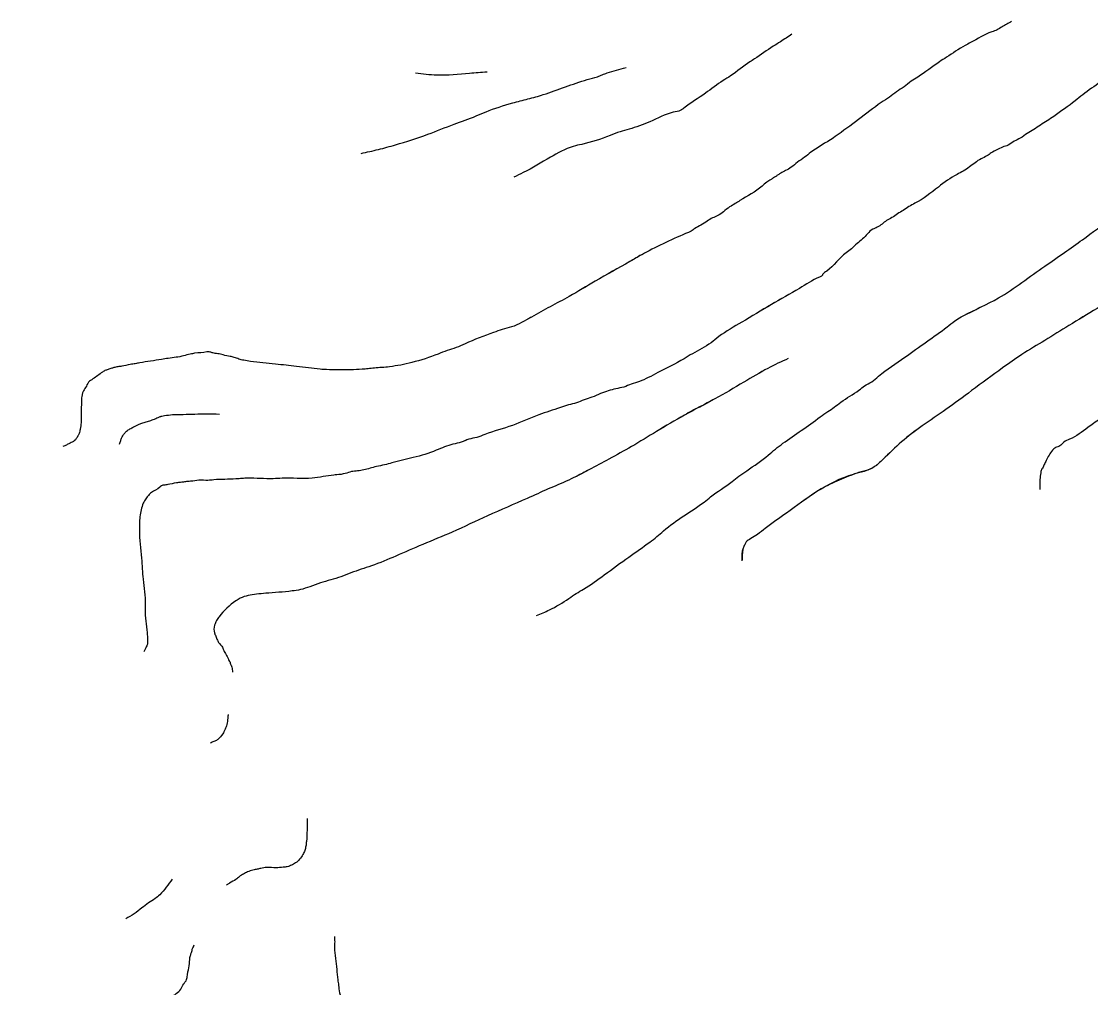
# Model space of a CAD drawing. Extents: x 366044 to 388405, y 4538112 to 4547939.
# Drawn here: x 384316.4 to 384417.3, y 4538430.6 to 4538521.7 of the extents above; entities that cross this region are included whole.
import ezdxf

# ---------------------------------------------------------------- set-up
doc = ezdxf.new("R2010")
doc.units = 0
for name, color, linetype in [('_DOSYADAN_EKLENDI', 7, 'Continuous'), ('Egri_1m', 7, 'Continuous'), ('NADI', 7, 'Continuous')]:
    doc.layers.add(name, color=color, linetype=linetype)

msp = doc.modelspace()

# ---------------------------------------------------------------- linework, layer by layer
at = {"layer": '_DOSYADAN_EKLENDI'}
for points in [[(384348.44, 4538509.26), (384350.07, 4538509.63), (384351.68, 4538510.07), (384354.72, 4538511.06), (384357.2, 4538512.01), (384359.27, 4538512.79), (384360.21, 4538513.18), (384362.72, 4538514.01), (384363.44, 4538514.21), (384364.16, 4538514.39), (384364.89, 4538514.58), (384365.6, 4538514.8), (384367.68, 4538515.52), (384369.75, 4538516.21), (384370.71, 4538516.48), (384370.94, 4538516.57), (384371.16, 4538516.67), (384371.39, 4538516.76), (384371.62, 4538516.84), (384372.49, 4538517.09), (384373.4, 4538517.34)], [(384430.27, 4538502.02), (384430.04, 4538501.94), (384426.92, 4538500.07), (384424.13, 4538498.38), (384420.94, 4538496.54), (384417.77, 4538494.65), (384415.12, 4538493.04), (384412.86, 4538491.65), (384410.69, 4538490.32), (384408.87, 4538489.05), (384405.95, 4538486.91), (384403.54, 4538485.15), (384401.3, 4538483.59), (384399.36, 4538482.09), (384397.59, 4538480.43), (384396.76, 4538479.72), (384394.8, 4538479.02), (384391.38, 4538477.4), (384388.52, 4538475.38), (384386.52, 4538473.93), (384385.79, 4538473.37), (384385.14, 4538472.97), (384384.73, 4538472.66), (384384.58, 4538472.4), (384384.49, 4538472.22), (384384.43, 4538472.08), (384384.32, 4538470.88)], [(384421.17, 4538496.68), (384420.94, 4538496.54), (384417.77, 4538494.65), (384415.12, 4538493.04), (384412.86, 4538491.65), (384410.69, 4538490.32), (384408.87, 4538489.05), (384405.95, 4538486.91), (384403.54, 4538485.15), (384401.3, 4538483.59), (384399.36, 4538482.09), (384397.59, 4538480.43), (384397.19, 4538480.06), (384396.98, 4538479.88), (384396.76, 4538479.72), (384396.3, 4538479.48), (384395.81, 4538479.32), (384395.3, 4538479.19), (384394.8, 4538479.02), (384393.93, 4538478.66), (384393.05, 4538478.29), (384391.38, 4538477.4), (384388.52, 4538475.38), (384386.52, 4538473.93), (384385.79, 4538473.37), (384385.14, 4538472.97), (384384.73, 4538472.66), (384384.58, 4538472.4), (384384.49, 4538472.22), (384384.43, 4538472.08), (384384.38, 4538471.78), (384384.35, 4538471.48), (384384.32, 4538470.88)], [(384388.68, 4538489.94), (384386.75, 4538489.01), (384384.49, 4538487.71), (384381.76, 4538486.13), (384378.91, 4538484.61), (384376.27, 4538483.06), (384373.92, 4538481.65), (384371.78, 4538480.46), (384369.9, 4538479.45), (384368, 4538478.49), (384366.07, 4538477.65), (384364.08, 4538476.76), (384360.36, 4538475.13), (384357.02, 4538473.59), (384354.24, 4538472.42), (384351.72, 4538471.33), (384349.41, 4538470.41), (384347.48, 4538469.74), (384346.54, 4538469.38), (384344.61, 4538468.8), (384343.62, 4538468.44), (384342.74, 4538468.17), (384341.93, 4538468.04), (384339.45, 4538467.82), (384338.58, 4538467.74), (384337.79, 4538467.61), (384337.06, 4538467.36), (384336.65, 4538467.11), (384335.06, 4538465.62), (384334.82, 4538465.25), (384334.64, 4538464.82), (384334.62, 4538464.09), (384334.74, 4538463.8), (384334.9, 4538463.42), (384335.07, 4538463.12), (384335.33, 4538462.83), (384335.5, 4538462.45), (384335.72, 4538462.04), (384335.81, 4538461.86), (384335.89, 4538461.74), (384335.98, 4538461.48), (384336.09, 4538461.33), (384336.14, 4538461.16), (384336.2, 4538461.04), (384336.26, 4538460.87), (384336.32, 4538460.4)], [(384388.68, 4538489.94), (384386.75, 4538489.01), (384384.49, 4538487.71), (384381.76, 4538486.13), (384381.05, 4538485.75), (384380.34, 4538485.37), (384379.62, 4538485), (384378.91, 4538484.61), (384376.27, 4538483.06), (384373.92, 4538481.65), (384371.78, 4538480.46), (384369.9, 4538479.45), (384368.74, 4538478.85)], [(384325.67, 4538481.88), (384325.74, 4538482.06), (384325.79, 4538482.21), (384325.85, 4538482.35), (384325.91, 4538482.49), (384325.98, 4538482.64), (384326.17, 4538482.92), (384326.29, 4538483.04), (384326.42, 4538483.15), (384326.75, 4538483.36), (384327.09, 4538483.54), (384327.88, 4538483.88), (384328.1, 4538483.95), (384328.31, 4538484.02), (384328.53, 4538484.08), (384328.75, 4538484.15), (384328.98, 4538484.24), (384329.21, 4538484.34), (384329.44, 4538484.44), (384329.56, 4538484.48), (384329.68, 4538484.51), (384329.93, 4538484.56), (384330.68, 4538484.65), (384331.18, 4538484.67), (384331.68, 4538484.68), (384333.88, 4538484.73), (384335.1, 4538484.71)], [(384335.92, 4538456.42), (384335.88, 4538456.05), (384335.79, 4538455.47), (384335.63, 4538455.01), (384335.4, 4538454.57), (384334.95, 4538454.06), (384334.66, 4538453.89), (384334.31, 4538453.75), (384334.26, 4538453.72)], [(384316.44, 4538426.26), (384317.32, 4538426.24), (384319.32, 4538426.21), (384320.7, 4538426.23), (384321.39, 4538426.27), (384322.09, 4538426.31), (384322.74, 4538426.36), (384323.4, 4538426.42), (384324.05, 4538426.5), (384324.71, 4538426.58), (384325.55, 4538426.77), (384326.54, 4538427.13), (384327.49, 4538427.58), (384328.72, 4538428.33), (384329.87, 4538429.17), (384330.02, 4538429.3), (384330.17, 4538429.44), (384330.31, 4538429.58), (384330.46, 4538429.71), (384330.6, 4538429.82), (384330.74, 4538429.91), (384330.88, 4538430.01), (384331.02, 4538430.11), (384331.46, 4538430.54), (384331.73, 4538431.03), (384331.8, 4538431.13), (384331.88, 4538431.23), (384332, 4538431.43), (384332.04, 4538431.64), (384332.07, 4538431.84), (384332.13, 4538432.16), (384332.26, 4538432.94), (384332.28, 4538433.11), (384332.29, 4538433.28), (384332.31, 4538433.44), (384332.33, 4538433.61), (384332.39, 4538433.78), (384332.42, 4538433.93), (384332.48, 4538434.07), (384332.54, 4538434.3), (384332.64, 4538434.53), (384332.72, 4538434.7)]]:
    msp.add_spline(points, degree=3, dxfattribs=at)
at = {"layer": 'Egri_1m'}
for points in [[(384389.03, 4538520.5), (384387.94, 4538519.77), (384387.27, 4538519.35), (384385.51, 4538518.16), (384385.07, 4538517.88), (384383.25, 4538516.57), (384382.54, 4538516.12), (384380.87, 4538514.93), (384378.85, 4538513.52), (384378.55, 4538513.32), (384377.83, 4538513.13), (384375.64, 4538512.24), (384373.68, 4538511.54), (384372.84, 4538511.3), (384371.9, 4538510.94), (384369.22, 4538510.11), (384368.43, 4538509.92), (384366.27, 4538508.89), (384363.72, 4538507.45), (384362.83, 4538507.02)], [(384422.15, 4538518.86), (384420.24, 4538517.51), (384418.1, 4538515.98), (384416.42, 4538514.79), (384415.72, 4538514.22), (384413.69, 4538512.75), (384413.08, 4538512.33), (384412.43, 4538511.93), (384411.82, 4538511.51), (384411.2, 4538511.14), (384410.53, 4538510.69), (384409.97, 4538510.41), (384409.41, 4538510.04), (384408.86, 4538509.85), (384408.33, 4538509.59), (384407.81, 4538509.31), (384407.4, 4538509.03), (384406.84, 4538508.75), (384406.28, 4538508.38), (384405.75, 4538507.98), (384405.17, 4538507.59), (384404.58, 4538507.28), (384402.82, 4538506.09), (384400.62, 4538504.56), (384400.04, 4538504.25), (384399.51, 4538503.89), (384398.98, 4538503.58), (384398.45, 4538503.21), (384397.95, 4538502.93), (384397.07, 4538502.3), (384396.64, 4538502.11), (384395.69, 4538501.2), (384395.16, 4538500.77), (384394.63, 4538500.26), (384394.13, 4538499.89), (384392.31, 4538498.18), (384391.92, 4538497.84), (384391.86, 4538497.75), (384391.63, 4538497.61), (384389.73, 4538496.54), (384387.09, 4538495.02), (384384.31, 4538493.36), (384382.14, 4538492), (384381.41, 4538491.43), (384379.65, 4538490.39), (384378.86, 4538489.91), (384376.4, 4538488.62), (384375.49, 4538488.14), (384374.67, 4538487.78), (384373.89, 4538487.53), (384373.19, 4538487.25), (384372.43, 4538487.09), (384371.73, 4538486.9), (384371, 4538486.65), (384370.18, 4538486.29), (384369.45, 4538486.04), (384368.72, 4538485.76), (384367.97, 4538485.57), (384367.21, 4538485.32), (384365.17, 4538484.63), (384362.69, 4538483.63), (384360.09, 4538482.78), (384359.33, 4538482.5), (384358.6, 4538482.34), (384358.21, 4538482.19)], [(384509.76, 4538503.28), (384508.38, 4538504.45), (384506.88, 4538506.33), (384506.23, 4538507.24), (384505.61, 4538508.23), (384505.43, 4538508.41), (384505.24, 4538508.73), (384504.95, 4538509.14), (384504.35, 4538509.56), (384502.2, 4538511.19), (384501.43, 4538511.58), (384499.35, 4538512.34), (384496.79, 4538513.43), (384494.31, 4538514.46), (384492.27, 4538515.22), (384491.28, 4538515.41), (384490.39, 4538515.63), (384487.58, 4538516.02), (384486.77, 4538516.21), (384484.34, 4538516.51), (384481.77, 4538516.79), (384479.45, 4538517.06), (384477.02, 4538517.33), (384476.61, 4538517.37), (384475.66, 4538517.5), (384474.56, 4538517.58), (384472.38, 4538517.61), (384471.11, 4538517.64), (384470.44, 4538517.62), (384468.23, 4538517.48), (384467.57, 4538517.41), (384466.26, 4538517.31), (384465.77, 4538517.29), (384464.95, 4538517.19), (384464.34, 4538517.05), (384463.41, 4538516.98), (384462.54, 4538516.79), (384459.97, 4538515.82), (384458.38, 4538514.46), (384456.85, 4538512.89), (384455.28, 4538511.12), (384453.86, 4538509.58), (384453.16, 4538508.89), (384450.92, 4538507.1), (384449.22, 4538505.88), (384448.51, 4538505.32), (384446.22, 4538503.7), (384443.99, 4538502.15), (384443.38, 4538501.72), (384442.73, 4538501.33), (384440.65, 4538499.77), (384438.53, 4538498.27), (384436.51, 4538496.85), (384434.54, 4538495.49), (384432.25, 4538493.82), (384431.76, 4538493.54), (384431.67, 4538493.48), (384431.41, 4538493.34), (384428.88, 4538491.5), (384427.24, 4538490.34), (384425.45, 4538489.38), (384422.61, 4538487.54), (384420.38, 4538485.93), (384418.73, 4538484.71), (384418.06, 4538484.23), (384417.44, 4538483.83), (384416.91, 4538483.44), (384415.18, 4538482.34), (384414.63, 4538482.05), (384414.25, 4538481.71), (384413.87, 4538481.55), (384413.57, 4538481.29), (384412.98, 4538480.34), (384412.8, 4538479.97), (384412.64, 4538479.62), (384412.53, 4538479.45), (384412.46, 4538479.16), (384412.39, 4538478.53), (384412.38, 4538477.61)], [(384353.56, 4538516.84), (384355.58, 4538516.66), (384358.66, 4538516.82), (384360.3, 4538516.95)], [(384364.96, 4538465.72), (384366.19, 4538466.26), (384368.01, 4538467.33), (384368.71, 4538467.81), (384369.39, 4538468.21), (384371.35, 4538469.56), (384373.67, 4538471.24), (384375.64, 4538472.65), (384376.31, 4538473.16), (384376.93, 4538473.7), (384378.84, 4538475.12), (384380.75, 4538476.42), (384381.37, 4538476.91), (384383.39, 4538478.35), (384384.04, 4538478.86), (384384.77, 4538479.37), (384386.8, 4538480.84), (384387.47, 4538481.41), (384388.18, 4538481.95), (384389.91, 4538483.17), (384391.7, 4538484.44), (384392.4, 4538484.95), (384393.02, 4538485.35), (384393.64, 4538485.83), (384395.34, 4538486.96), (384395.87, 4538487.36), (384396.54, 4538487.75), (384397.19, 4538488.27), (384399.65, 4538490.05), (384401.71, 4538491.52), (384403.64, 4538492.91), (384404.38, 4538493.48), (384404.97, 4538493.85), (384405.23, 4538493.99), (384408.48, 4538495.64), (384410.7, 4538497.11), (384412.85, 4538498.64), (384414.7, 4538499.92), (384416.4, 4538501.13), (384419.19, 4538503.18), (384421.1, 4538504.56), (384421.86, 4538505.07), (384423.88, 4538506.52), (384424.62, 4538507.06), (384425.44, 4538507.56), (384427.49, 4538508.95), (384428.13, 4538509.26), (384428.81, 4538509.65), (384431.12, 4538511.03), (384433.55, 4538512.41), (384434.26, 4538512.9), (384436.36, 4538514.08), (384437.47, 4538514.61), (384438.06, 4538514.8), (384438.64, 4538514.97), (384439.14, 4538515.05), (384439.4, 4538515.07), (384439.57, 4538515.21), (384439.88, 4538515.37)], [(384440.65, 4538499.77), (384438.53, 4538498.27), (384436.51, 4538496.85), (384434.54, 4538495.49), (384432.25, 4538493.82), (384431.76, 4538493.54), (384431.67, 4538493.48), (384431.41, 4538493.34), (384428.88, 4538491.5), (384427.24, 4538490.34), (384426.35, 4538489.85), (384425.9, 4538489.63), (384425.45, 4538489.38), (384422.61, 4538487.54), (384420.38, 4538485.93), (384418.73, 4538484.71), (384418.06, 4538484.23), (384417.44, 4538483.83), (384416.91, 4538483.44), (384415.18, 4538482.34), (384414.63, 4538482.05), (384414.25, 4538481.71), (384413.87, 4538481.55), (384413.57, 4538481.29), (384412.98, 4538480.34), (384412.8, 4538479.97), (384412.64, 4538479.62), (384412.53, 4538479.45), (384412.46, 4538479.16), (384412.39, 4538478.53), (384412.38, 4538477.61)], [(384387.89, 4538495.49), (384387.09, 4538495.02), (384384.31, 4538493.36), (384382.14, 4538492), (384381.41, 4538491.43), (384379.65, 4538490.39), (384378.86, 4538489.91), (384376.4, 4538488.62), (384375.49, 4538488.14), (384374.67, 4538487.78), (384373.89, 4538487.53), (384373.19, 4538487.25), (384372.43, 4538487.09), (384371.73, 4538486.9), (384371, 4538486.65), (384370.18, 4538486.29), (384369.45, 4538486.04), (384368.72, 4538485.76), (384367.97, 4538485.57), (384367.21, 4538485.32), (384365.17, 4538484.63), (384362.69, 4538483.63), (384360.09, 4538482.78), (384359.33, 4538482.5), (384358.6, 4538482.34), (384357.87, 4538482.06), (384357.09, 4538481.87), (384356.3, 4538481.62), (384355.51, 4538481.29), (384353.36, 4538480.6), (384351.35, 4538480.11), (384350.65, 4538479.92), (384349.89, 4538479.76), (384349.28, 4538479.6), (384348.11, 4538479.35), (384347.53, 4538479.28), (384346.95, 4538479.11), (384346.14, 4538478.98), (384345.87, 4538478.96), (384343.84, 4538478.67), (384341, 4538478.66), (384340.16, 4538478.62), (384337.72, 4538478.66), (384337.23, 4538478.64), (384336.65, 4538478.59), (384334.56, 4538478.51), (384334.01, 4538478.46), (384333.16, 4538478.48), (384332.38, 4538478.37), (384332.09, 4538478.35), (384331.71, 4538478.3), (384331.42, 4538478.27), (384331.04, 4538478.22), (384330.23, 4538478.06), (384329.85, 4538478.01), (384329.65, 4538477.96), (384329.47, 4538477.81), (384328.68, 4538477.31), (384328.41, 4538477.05), (384328.15, 4538476.73), (384327.91, 4538476.3), (384327.72, 4538475.7), (384327.6, 4538475.03), (384327.56, 4538474.37), (384327.55, 4538473.76), (384327.76, 4538471.14), (384327.9, 4538469.14), (384328.1, 4538466.79), (384328.09, 4538466.3), (384328.28, 4538464.12), (384328.33, 4538463.39), (384328.32, 4538463.1), (384328.29, 4538462.96), (384328.2, 4538462.79), (384328.11, 4538462.56), (384327.96, 4538462.3)], [(384364.96, 4538465.72), (384366.19, 4538466.26), (384368.01, 4538467.33), (384368.71, 4538467.81), (384369.39, 4538468.21), (384371.35, 4538469.56), (384373.67, 4538471.24), (384375.64, 4538472.65), (384376.31, 4538473.16), (384376.93, 4538473.7), (384378.84, 4538475.12), (384380.75, 4538476.42), (384381.37, 4538476.91), (384383.39, 4538478.35), (384384.04, 4538478.86), (384384.77, 4538479.37), (384386.8, 4538480.84), (384387.47, 4538481.41), (384388.18, 4538481.95), (384389.91, 4538483.17), (384391.7, 4538484.44), (384392.4, 4538484.95), (384393.02, 4538485.35), (384393.64, 4538485.83), (384395.34, 4538486.96), (384395.87, 4538487.36), (384396.54, 4538487.75), (384397.19, 4538488.27), (384399.65, 4538490.05), (384401.71, 4538491.52), (384403.64, 4538492.91), (384404.38, 4538493.48), (384404.97, 4538493.85), (384405.23, 4538493.99), (384406.77, 4538494.76)], [(384343.36, 4538446.6), (384343.29, 4538444.45), (384343.23, 4538443.99), (384343.13, 4538443.61), (384342.95, 4538443.21), (384342.65, 4538442.78), (384342.27, 4538442.43), (384341.89, 4538442.21), (384341.48, 4538442.07), (384341.1, 4538442.02), (384340.43, 4538441.97), (384339.56, 4538441.99), (384339.27, 4538441.96), (384338.98, 4538441.91), (384338.66, 4538441.83), (384338.25, 4538441.75), (384337.75, 4538441.58), (384337.37, 4538441.38), (384336.96, 4538441.13), (384336.64, 4538440.87), (384336.05, 4538440.53), (384335.84, 4538440.39), (384335.77, 4538440.33)], [(384330.64, 4538440.91), (384329.47, 4538439.43), (384329.03, 4538439.06), (384328.41, 4538438.66), (384327.79, 4538438.18), (384327.05, 4538437.64), (384326.28, 4538437.15)], [(384345.93, 4538435.5), (384345.95, 4538434.99), (384345.94, 4538434.47), (384346.14, 4538432.4), (384346.24, 4538431.41), (384346.32, 4538430.89), (384346.34, 4538430.57), (384346.5, 4538429.81), (384346.6, 4538428.85), (384346.68, 4538428.44), (384346.79, 4538427.69), (384346.78, 4538427.1), (384346.69, 4538426.84), (384346.54, 4538426.61), (384346.24, 4538426.39), (384345.89, 4538426.28), (384344.58, 4538426.1), (384344.09, 4538426.08), (384343.19, 4538426), (384342, 4538426.02), (384341.65, 4538426.09), (384341.39, 4538426.12), (384340.69, 4538426.34), (384340.55, 4538426.4), (384340.4, 4538426.43), (384340.29, 4538426.46), (384339.74, 4538426.47), (384339.28, 4538426.42)]]:
    msp.add_spline(points, degree=3, dxfattribs=at)
at = {"layer": 'NADI'}
for points in [[(384409.72, 4538521.69), (384408.82, 4538521.18), (384408.35, 4538520.9), (384407.85, 4538520.71), (384405.86, 4538519.7), (384405.34, 4538519.42), (384403.58, 4538518.32), (384402.93, 4538517.89), (384400.88, 4538516.45), (384400.26, 4538516.05), (384399.59, 4538515.54), (384398.88, 4538515.06), (384398.21, 4538514.55), (384397.44, 4538514.04), (384395.3, 4538512.45), (384393.1, 4538510.84), (384392.51, 4538510.44), (384391.96, 4538510.13), (384391.4, 4538509.74), (384390.81, 4538509.37), (384390.22, 4538508.89), (384389.55, 4538508.43), (384388.96, 4538507.95), (384388.43, 4538507.64), (384387.97, 4538507.39), (384387.73, 4538507.25), (384387.5, 4538507.08), (384387.29, 4538506.96), (384387.06, 4538506.79), (384386.65, 4538506.54), (384386.21, 4538506.17), (384384.12, 4538504.81), (384383.68, 4538504.53), (384383.16, 4538504.22), (384382.57, 4538503.77), (384382.04, 4538503.4), (384381.54, 4538503.18), (384381.05, 4538502.89), (384380.46, 4538502.5), (384379.88, 4538502.19), (384379.54, 4538501.94)], [(384379.54, 4538501.94), (384375.33, 4538499.96), (384373.76, 4538499.07), (384370.48, 4538497.22), (384368.05, 4538495.78), (384366.24, 4538494.82), (384364.48, 4538493.84), (384364.1, 4538493.63)], [(384374.84, 4538499.71), (384373.76, 4538499.07), (384370.48, 4538497.22), (384368.05, 4538495.78), (384366.24, 4538494.82), (384364.48, 4538493.84), (384362.61, 4538492.91), (384361.74, 4538492.67), (384360.92, 4538492.39), (384358.23, 4538491.33), (384357.39, 4538490.97), (384356.54, 4538490.69), (384355.69, 4538490.36), (384353.22, 4538489.56), (384351.12, 4538489.16), (384350.39, 4538489.09), (384349.7, 4538489.04), (384349.09, 4538488.97), (384348.54, 4538488.92), (384346.36, 4538488.87), (384345.17, 4538488.89), (384344.59, 4538488.93), (384342.36, 4538489.2), (384340.37, 4538489.4), (384338.02, 4538489.67), (384337.38, 4538489.77), (384336.93, 4538489.89), (384336.48, 4538490.04)], [(384336.48, 4538490.04), (384336.11, 4538490.14), (384335.45, 4538490.27), (384334.93, 4538490.39), (384334.47, 4538490.46), (384334.21, 4538490.55), (384334.06, 4538490.58), (384333.92, 4538490.56), (384332.76, 4538490.43), (384332.35, 4538490.35), (384331.71, 4538490.19), (384331.01, 4538490.05), (384330.25, 4538489.95), (384329.64, 4538489.85), (384327.58, 4538489.53), (384327.17, 4538489.45), (384326.68, 4538489.37), (384325.89, 4538489.21), (384325.51, 4538489.16), (384325.16, 4538489.08), (384324.87, 4538489), (384324.67, 4538488.92), (384324.38, 4538488.83), (384324.08, 4538488.66), (384323.17, 4538488.01), (384322.76, 4538487.7), (384322.49, 4538487.21), (384322.23, 4538486.78), (384322.15, 4538486.51), (384322.11, 4538486.24), (384322.09, 4538485.68), (384322.07, 4538485.11), (384322.07, 4538484.54), (384321.99, 4538483.39), (384321.93, 4538483.1), (384321.87, 4538482.87), (384321.75, 4538482.64), (384321.42, 4538482.18), (384321.13, 4538482.02), (384320.96, 4538481.93), (384320.69, 4538481.79), (384320.52, 4538481.71), (384320.34, 4538481.64)]]:
    msp.add_spline(points, degree=3, dxfattribs=at)

doc.saveas('drawing.dxf')
